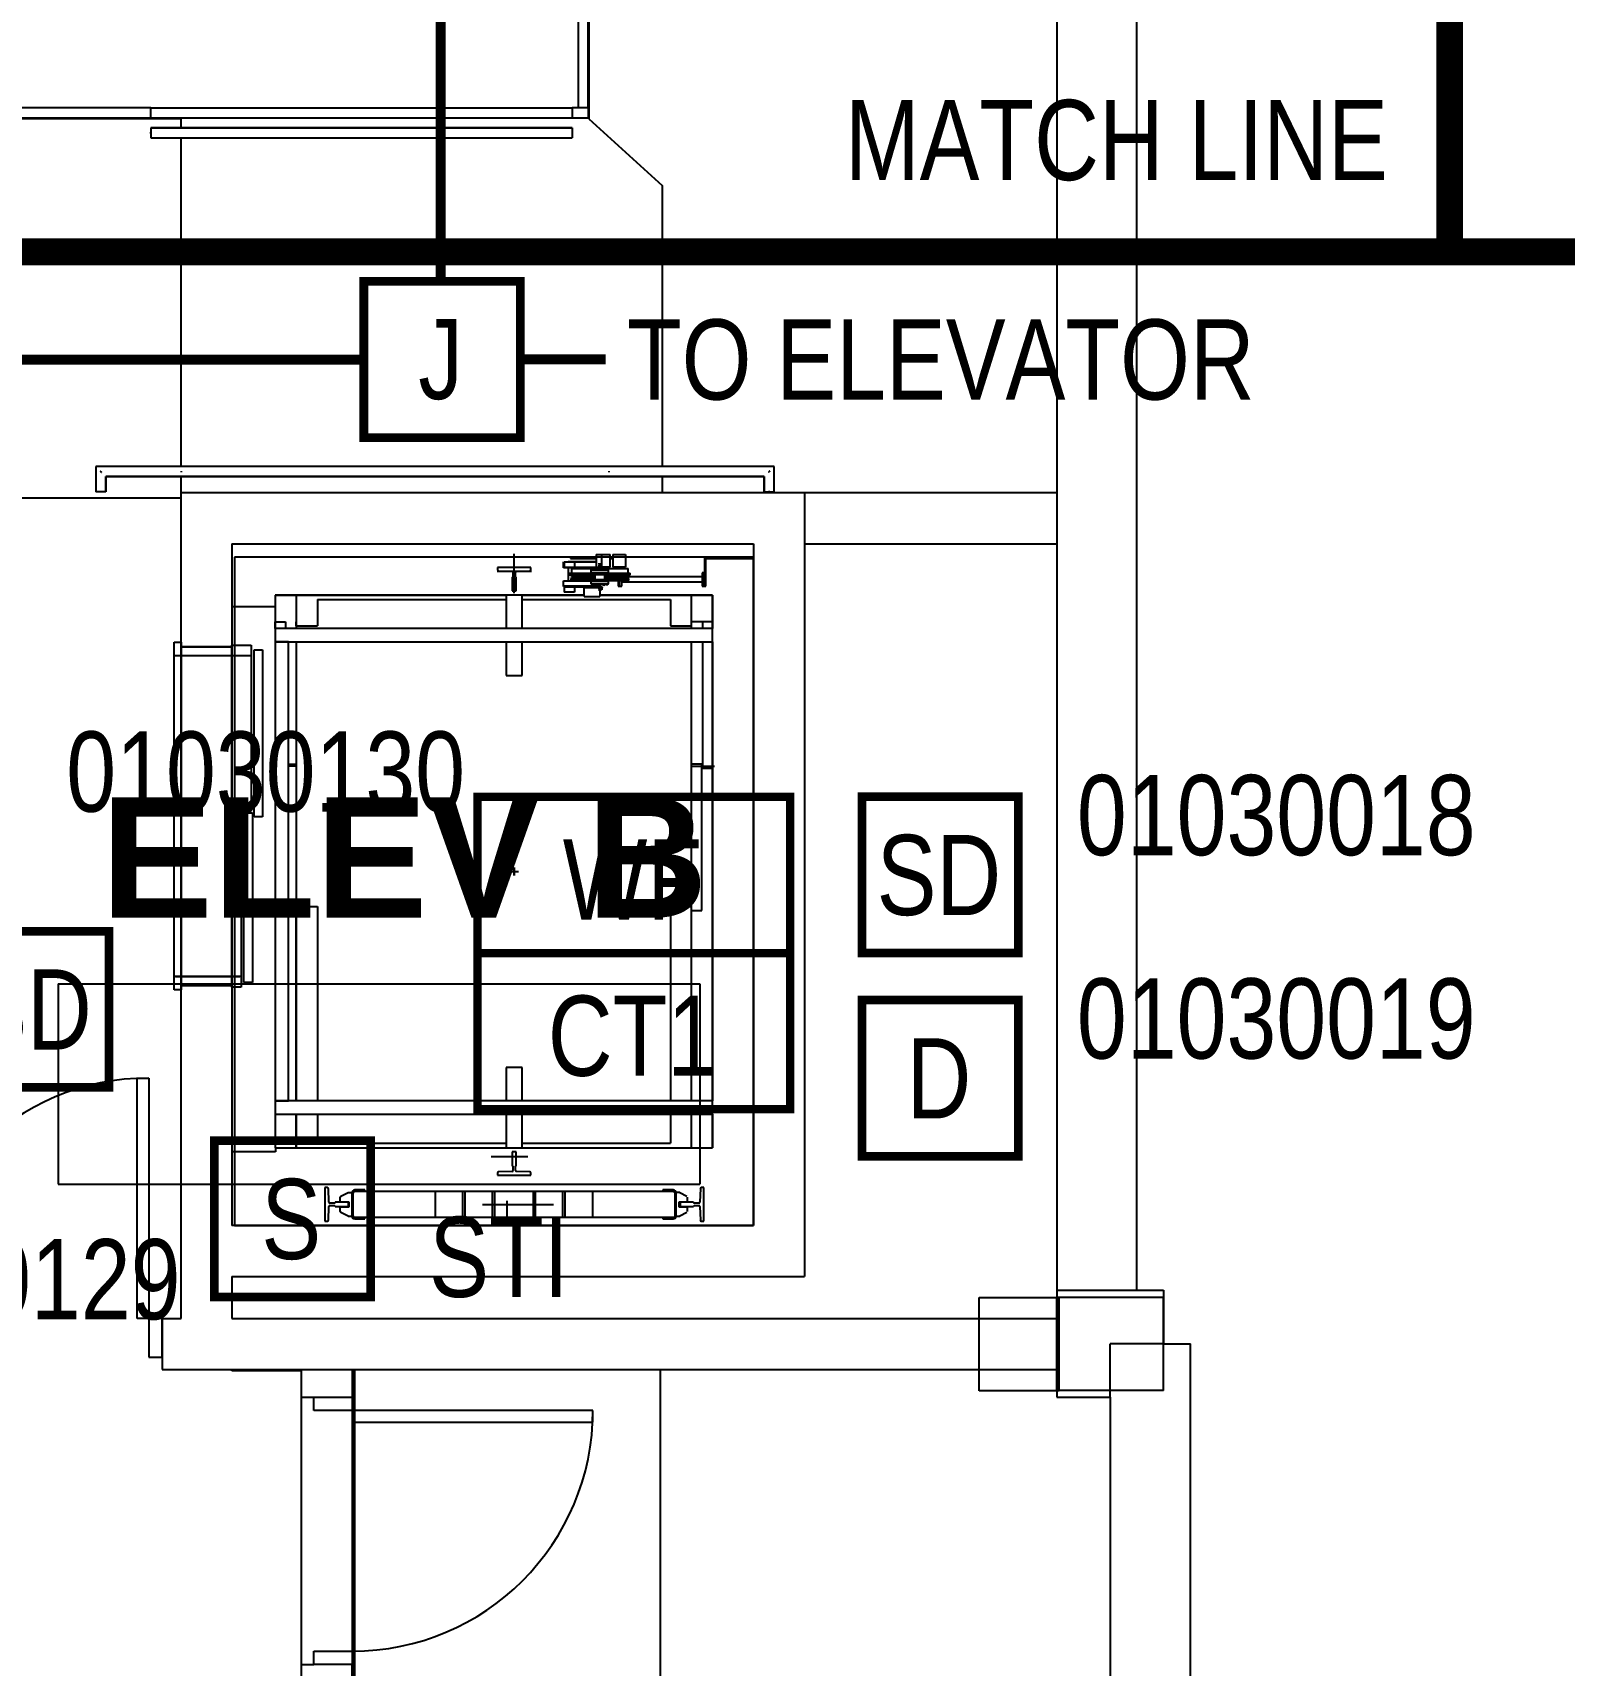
# Model space of a CAD drawing. Header units: inches. Extents: x 3516 to 15434, y -1454 to 5991.
# Drawn here: x 11586 to 11815.1, y 1272.8 to 1517.1 of the extents above; entities that cross this region are included whole.
import ezdxf
from ezdxf.enums import TextEntityAlignment as Align

# ---------------------------------------------------------------- set-up
doc = ezdxf.new("R2010")
doc.units = ezdxf.units.IN
doc.header["$LTSCALE"] = 0.25
doc.header["$MEASUREMENT"] = 0
for name, color, linetype in [('BACKGROUND', 8, 'Continuous'), ('CL-TEXT', 3, 'Continuous'), ('CONDUIT', 6, 'Continuous'), ('HEAT DETECTOR', 1, 'Continuous'), ('JUNCTION BOX', 1, 'Continuous'), ('MONITOR MODULE', 1, 'Continuous'), ('PULL STATION', 1, 'Continuous'), ('SMOKE DETECTOR', 1, 'Continuous'), ('WATERFLOW SWITCH', 1, 'Continuous')]:
    doc.layers.add(name, color=color, linetype=linetype)
doc.styles.add('Arial', font='arial.ttf', dxfattribs={"width": 0.8})
doc.styles.add('Arial_B_1', font='arialbd.ttf', dxfattribs={"height": 0.09375})
doc.styles.add('ESSCOE_TEXT', font='arial.ttf', dxfattribs={"width": 0.8, "height": 12})

# ---------------------------------------------------------------- blocks, each defined once
blk = doc.blocks.new('SIGA-278')
at = {"layer": 'PULL STATION', "const_width": 1.3}
blk.add_lwpolyline([(-11.5, -11.68), (-11.5, 11.7), (11.89, 11.7), (11.89, -11.68)], close=True, dxfattribs=at)
at = {"layer": 'PULL STATION', "style": 'Arial', "width": 0.8}
blk.add_text('S', height=12, dxfattribs=at).set_placement((0, 0), align=Align.MIDDLE)
for tag, p in [('ADDRESS', (20.64, 8.96)), ('ZONE', (20.64, -8.58))]:
    blk.add_attdef(tag, text='', height=12, dxfattribs=at).set_placement(p, align=Align.MIDDLE_LEFT)
blk.add_attdef('SUBSCRIPT', text='', height=12, dxfattribs=at).set_placement((-16.56, -9.02), align=Align.MIDDLE_RIGHT)
blk = doc.blocks.new('SIGA-HRD')
at = {"layer": 'HEAT DETECTOR', "const_width": 1.3}
blk.add_lwpolyline([(-11.5, -11.68), (-11.5, 11.7), (11.89, 11.7), (11.89, -11.68)], close=True, dxfattribs=at)
at = {"layer": 'HEAT DETECTOR', "style": 'Arial', "width": 0.8}
blk.add_text('D', height=12, dxfattribs=at).set_placement((0, 0), align=Align.MIDDLE)
for tag, p in [('ADDRESS', (20.64, 8.96)), ('ZONE', (20.64, -8.58))]:
    blk.add_attdef(tag, text='', height=12, dxfattribs=at).set_placement(p, align=Align.MIDDLE_LEFT)
blk.add_attdef('SUBSCRIPT', text='', height=12, dxfattribs=at).set_placement((-16.56, -9.02), align=Align.MIDDLE_RIGHT)
blk = doc.blocks.new('WATERFLOW SWITCH')
at = {"layer": 'WATERFLOW SWITCH', "const_width": 1.25}
blk.add_lwpolyline([(-23.19, 12.37), (23.58, 12.37), (23.58, -11.01), (-23.19, -11.01)], close=True, dxfattribs=at)
at = {"layer": 'WATERFLOW SWITCH', "style": 'Arial', "width": 0.8}
blk.add_text('WF', height=12, dxfattribs=at).set_placement((0, 0), align=Align.MIDDLE)
for tag, p in [('ADDRESS', (28.76, 11.59)), ('ZONE', (29.08, -8.75))]:
    blk.add_attdef(tag, text='', height=12, dxfattribs=at).set_placement(p, align=Align.MIDDLE_LEFT)
blk = doc.blocks.new('SIGA-PD')
at = {"layer": 'SMOKE DETECTOR', "const_width": 1.3}
blk.add_lwpolyline([(-11.5, -11.68), (-11.5, 11.7), (11.89, 11.7), (11.89, -11.68)], close=True, dxfattribs=at)
at = {"layer": 'SMOKE DETECTOR', "style": 'Arial', "width": 0.8}
blk.add_text('SD', height=12, dxfattribs=at).set_placement((0, 0), align=Align.MIDDLE)
for tag, p in [('ADDRESS', (20.64, 8.96)), ('ZONE', (20.64, -8.58))]:
    blk.add_attdef(tag, text='', height=12, dxfattribs=at).set_placement(p, align=Align.MIDDLE_LEFT)
blk.add_attdef('SUBSCRIPT', text='', height=12, dxfattribs=at).set_placement((-16.56, -9.02), align=Align.MIDDLE_RIGHT)
blk = doc.blocks.new('SIGA-CT1')
at = {"layer": 'MONITOR MODULE', "const_width": 1.25}
blk.add_lwpolyline([(-23.19, 12.37), (23.58, 12.37), (23.58, -11.01), (-23.19, -11.01)], close=True, dxfattribs=at)
at = {"layer": 'MONITOR MODULE', "style": 'Arial', "width": 0.8}
blk.add_text('CT1', height=12, dxfattribs=at).set_placement((0, 0), align=Align.MIDDLE)
blk = doc.blocks.new('JUNCTION BOX')
at = {"const_width": 1.3}
blk.add_lwpolyline([(-11.5, -11.68), (-11.5, 11.7), (11.89, 11.7), (11.89, -11.68)], close=True, dxfattribs=at)
at = {"style": 'Arial', "width": 0.8}
blk.add_text('J', height=12, dxfattribs=at).set_placement((0, 0), align=Align.MIDDLE)
blk.add_attdef('SUBSCRIPT', text='', height=12, dxfattribs=at).set_placement((-16.56, -9.02), align=Align.MIDDLE_RIGHT)

msp = doc.modelspace()

# ---------------------------------------------------------------- linework, layer by layer
at = {"lineweight": 0, "const_width": 4}
for points in [[(11797.95, 3068.14), (11797.95, 1484.27)], [(15250.26, 1484.27), (11488.5, 1484.27)]]:
    msp.add_lwpolyline(points, dxfattribs=at)
at = {"layer": 'BACKGROUND'}
for p, q in [((11751.17, 1328.88), (11751.17, 1889.13)), ((11667.59, 1598.95), (11667.59, 1505.81)), ((11669.09, 1505.81), (11669.09, 1599.2)), ((11669.17, 1598.95), (11669.17, 1504.19)), ((11739.17, 1586.2), (11739.17, 1328.88)), ((11603.67, 1505.82), (11525.68, 1505.82)), ((11603.67, 1505.82), (11666.67, 1505.82)), ((11603.67, 1504.32), (11603.67, 1505.82)), ((11666.67, 1505.82), (11666.67, 1504.32)), ((11669.09, 1505.81), (11666.67, 1505.81)), ((11669.09, 1505.81), (11667.59, 1505.81)), ((11669.09, 1505.81), (11669.09, 1504.31)), ((11527.18, 1504.32), (11603.67, 1504.32)), ((11608.17, 1504.19), (11527.18, 1504.19)), ((11603.67, 1504.32), (11666.67, 1504.32)), ((11666.67, 1502.82), (11603.67, 1502.82)), ((11603.67, 1502.82), (11603.67, 1501.32)), ((11603.67, 1502.82), (11666.67, 1502.82)), ((11608.17, 1502.82), (11608.17, 1504.19)), ((11665.22, 1504.31), (11669.09, 1504.31)), ((11666.67, 1502.82), (11666.67, 1501.32)), ((11669.17, 1504.19), (11680.17, 1494.19)), ((11603.67, 1501.97), (11603.67, 1502.16)), ((11603.67, 1501.32), (11666.67, 1501.32)), ((11603.67, 1501.32), (11666.67, 1501.32)), ((11608.17, 1452.13), (11608.17, 1501.32)), ((11666.67, 1502.16), (11666.67, 1501.97)), ((11680.17, 1494.19), (11680.17, 1452.13)), ((11608.13, 1452.13), (11595.42, 1452.13)), ((11595.42, 1452.13), (11595.42, 1448.38)), ((11595.42, 1452.13), (11595.42, 1448.38)), ((11608.17, 1452.13), (11595.42, 1452.13)), ((11672.13, 1452.13), (11608.13, 1452.13)), ((11672.17, 1452.13), (11608.17, 1452.13)), ((11696.92, 1452.13), (11672.13, 1452.13)), ((11696.92, 1452.13), (11672.17, 1452.13)), ((11696.92, 1448.38), (11696.92, 1452.13)), ((11696.92, 1448.38), (11696.92, 1452.13)), ((11596.92, 1450.63), (11608.13, 1450.63)), ((11596.92, 1448.38), (11596.92, 1450.63)), ((11596.92, 1450.63), (11596.92, 1448.38)), ((11608.17, 1450.63), (11596.92, 1450.63)), ((11608.13, 1450.63), (11672.13, 1450.63)), ((11608.17, 1448.19), (11608.17, 1450.63)), ((11672.17, 1450.63), (11608.17, 1450.63)), ((11672.13, 1450.63), (11695.42, 1450.63)), ((11695.42, 1450.63), (11672.17, 1450.63)), ((11680.17, 1450.63), (11680.17, 1448.19)), ((11695.42, 1450.63), (11695.42, 1448.38)), ((11695.42, 1448.38), (11695.42, 1450.63)), ((11608.17, 1447.42), (11528.56, 1447.42)), ((11596.92, 1448.38), (11595.42, 1448.38)), ((11596.26, 1448.38), (11596.07, 1448.38)), ((11608.17, 1324.64), (11608.17, 1448.19)), ((11739.17, 1448.19), (11608.17, 1448.19)), ((11695.42, 1448.38), (11696.92, 1448.38)), ((11696.26, 1448.38), (11696.07, 1448.38)), ((11701.43, 1448.19), (11701.43, 1330.94)), ((11615.79, 1440.57), (11615.79, 1338.57)), ((11615.79, 1440.57), (11693.8, 1440.57)), ((11658.02, 1433.17), (11658.02, 1439.08)), ((11670.29, 1438.98), (11671.07, 1438.98)), ((11670.29, 1438.98), (11670.29, 1437.09)), ((11671.07, 1438.98), (11672.35, 1438.98)), ((11671.07, 1438.98), (11671.07, 1437.09)), ((11672.35, 1437.09), (11672.35, 1438.98)), ((11672.79, 1438.98), (11674.68, 1438.98)), ((11672.79, 1438.98), (11672.79, 1437.09)), ((11674.68, 1438.98), (11674.68, 1437.09)), ((11693.8, 1440.57), (11693.8, 1338.57)), ((11701.43, 1440.57), (11739.17, 1440.57)), ((11693.8, 1438.57), (11616.17, 1438.57)), ((11616.17, 1438.57), (11616.17, 1338.57)), ((11670.29, 1438.57), (11616.17, 1438.57)), ((11616.17, 1438.57), (11616.17, 1338.57)), ((11660.52, 1437.03), (11655.52, 1437.03)), ((11655.52, 1437.03), (11655.52, 1436.65)), ((11655.66, 1436.53), (11657.7, 1436.45)), ((11658.33, 1436.45), (11660.37, 1436.53)), ((11660.52, 1436.65), (11660.52, 1437.03)), ((11665.39, 1437.21), (11665.39, 1437.86)), ((11665.39, 1437.09), (11665.39, 1437.21)), ((11665.39, 1436.97), (11665.39, 1437.09)), ((11665.39, 1437.09), (11670.82, 1437.09)), ((11670.82, 1436.97), (11665.39, 1436.97)), ((11665.47, 1437.86), (11667.04, 1437.86)), ((11665.47, 1437.86), (11665.47, 1437.09)), ((11670.29, 1437.9), (11666.1, 1437.9)), ((11666.1, 1436.97), (11666.1, 1435.06)), ((11670.29, 1438.57), (11666.42, 1438.57)), ((11666.42, 1438.57), (11666.42, 1438.38)), ((11666.42, 1438.38), (11670.29, 1438.38)), ((11666.57, 1436.88), (11666.57, 1436.21)), ((11666.57, 1436.88), (11670.82, 1436.88)), ((11667.04, 1437.86), (11667.04, 1437.09)), ((11667.04, 1437.86), (11670.29, 1437.86)), ((11669.5, 1436.69), (11669.5, 1436.3)), ((11669.5, 1436.69), (11670.82, 1436.69)), ((11669.59, 1436.77), (11669.59, 1436.69)), ((11669.72, 1436.92), (11669.7, 1436.84)), ((11669.7, 1436.84), (11669.7, 1436.77)), ((11670.31, 1436.98), (11670.31, 1436.94)), ((11670.65, 1436.92), (11670.82, 1436.92)), ((11670.66, 1437.67), (11670.66, 1437.59)), ((11670.66, 1437.44), (11670.66, 1437.09)), ((11670.66, 1437.44), (11670.82, 1437.44)), ((11670.66, 1436.92), (11670.82, 1436.92)), ((11670.72, 1437.59), (11670.72, 1437.44)), ((11670.82, 1437.44), (11670.98, 1437.44)), ((11670.82, 1437.09), (11670.82, 1436.97)), ((11670.82, 1436.92), (11670.98, 1436.92)), ((11670.82, 1436.92), (11670.99, 1436.92)), ((11670.82, 1436.88), (11675.07, 1436.88)), ((11670.82, 1436.69), (11672.14, 1436.69)), ((11670.92, 1437.44), (11670.92, 1437.59)), ((11670.98, 1437.59), (11670.98, 1437.67)), ((11670.98, 1436.92), (11670.98, 1437.44)), ((11671.07, 1437.09), (11670.98, 1437.09)), ((11672.35, 1437.09), (11671.07, 1437.09)), ((11671.08, 1436.98), (11671.08, 1437.08)), ((11671.33, 1436.94), (11671.33, 1436.98)), ((11671.94, 1436.84), (11671.92, 1436.92)), ((11671.94, 1436.77), (11671.94, 1436.84)), ((11672.05, 1436.69), (11672.05, 1436.77)), ((11672.14, 1436.3), (11672.14, 1436.69)), ((11672.79, 1438.57), (11672.39, 1438.57)), ((11672.79, 1438.57), (11672.39, 1438.57)), ((11672.39, 1438.38), (11672.79, 1438.38)), ((11674.68, 1437.09), (11672.79, 1437.09)), ((11673.55, 1437.09), (11673.55, 1436.88)), ((11673.73, 1436.88), (11673.73, 1437.09)), ((11693.8, 1438.57), (11674.68, 1438.57)), ((11675.07, 1436.21), (11675.07, 1436.88)), ((11693.8, 1438.57), (11686.49, 1438.57)), ((11686.49, 1438.57), (11686.49, 1436.26)), ((11686.68, 1434.26), (11686.68, 1438.38)), ((11686.68, 1438.38), (11693.8, 1438.38)), ((11693.8, 1338.57), (11693.8, 1438.57)), ((11660.58, 1436.42), (11655.46, 1436.42)), ((11657.7, 1435.52), (11657.7, 1433.53)), ((11657.83, 1436.33), (11657.83, 1435.65)), ((11658.2, 1435.65), (11658.2, 1436.33)), ((11658.33, 1433.53), (11658.33, 1435.53)), ((11665.39, 1434.41), (11665.39, 1435.06)), ((11665.39, 1435.06), (11669.66, 1435.06)), ((11665.39, 1434.3), (11665.39, 1434.41)), ((11665.39, 1434.18), (11665.39, 1434.3)), ((11665.39, 1434.3), (11670.82, 1434.3)), ((11670.82, 1434.18), (11665.39, 1434.18)), ((11665.47, 1434.16), (11667.04, 1434.16)), ((11665.47, 1434.16), (11665.47, 1433.33)), ((11666.29, 1436.21), (11666.29, 1435.92)), ((11666.29, 1436.21), (11669.65, 1436.21)), ((11666.29, 1435.92), (11666.9, 1435.76)), ((11666.29, 1435.92), (11670.08, 1435.92)), ((11666.9, 1435.52), (11666.48, 1435.4)), ((11666.48, 1435.4), (11666.48, 1435.07)), ((11666.48, 1435.4), (11670.09, 1435.4)), ((11666.48, 1435.07), (11669.65, 1435.07)), ((11666.96, 1435.76), (11670.08, 1435.76)), ((11666.96, 1435.52), (11670.08, 1435.52)), ((11667.04, 1434.16), (11667.04, 1433.33)), ((11667.04, 1434.16), (11668.96, 1434.16)), ((11668.96, 1434.16), (11670.28, 1434.16)), ((11668.96, 1434.16), (11668.96, 1434.02)), ((11669.5, 1436.3), (11670.82, 1436.3)), ((11669.5, 1434.98), (11669.5, 1434.58)), ((11669.5, 1434.98), (11670.82, 1434.98)), ((11669.5, 1434.58), (11670.82, 1434.58)), ((11669.59, 1434.58), (11669.59, 1434.5)), ((11669.6, 1436.3), (11669.6, 1436.01)), ((11669.6, 1435.26), (11669.6, 1434.98)), ((11669.66, 1436.01), (11670.82, 1436.01)), ((11669.66, 1435.26), (11670.82, 1435.26)), ((11669.7, 1434.5), (11669.7, 1434.43)), ((11669.7, 1434.43), (11669.72, 1434.35)), ((11670.03, 1434.58), (11670.17, 1434.34)), ((11670.09, 1436.01), (11670.09, 1435.26)), ((11670.28, 1434.16), (11670.28, 1434.02)), ((11670.28, 1434.16), (11670.66, 1434.16)), ((11670.31, 1434.34), (11670.31, 1434.3)), ((11670.4, 1434.12), (11670.4, 1434.03)), ((11670.46, 1434.03), (11670.64, 1434.03)), ((11670.52, 1434.03), (11670.64, 1434.03)), ((11670.63, 1434.14), (11670.53, 1434.12)), ((11670.65, 1434.35), (11670.82, 1434.35)), ((11670.66, 1434.35), (11670.82, 1434.35)), ((11670.66, 1434.18), (11670.66, 1433.83)), ((11670.82, 1436.3), (11672.14, 1436.3)), ((11670.82, 1436.01), (11671.98, 1436.01)), ((11670.82, 1435.26), (11671.98, 1435.26)), ((11670.82, 1434.98), (11672.14, 1434.98)), ((11670.82, 1434.58), (11672.14, 1434.58)), ((11670.82, 1434.35), (11670.99, 1434.35)), ((11670.82, 1434.35), (11670.98, 1434.35)), ((11670.82, 1434.3), (11670.82, 1434.18)), ((11670.98, 1433.83), (11670.98, 1434.35)), ((11671, 1434.03), (11671.18, 1434.03)), ((11671, 1434.03), (11671.12, 1434.03)), ((11671.11, 1434.12), (11671.01, 1434.14)), ((11671.08, 1434.2), (11671.08, 1434.3)), ((11671.16, 1433.67), (11671.16, 1434.03)), ((11671.24, 1434.03), (11671.24, 1434.12)), ((11671.33, 1434.3), (11671.33, 1434.34)), ((11671.47, 1434.34), (11671.61, 1434.58)), ((11671.55, 1435.26), (11671.55, 1436.01)), ((11671.55, 1435.92), (11675.35, 1435.92)), ((11671.56, 1435.76), (11674.68, 1435.76)), ((11671.56, 1435.52), (11674.68, 1435.52)), ((11671.56, 1435.4), (11675.16, 1435.4)), ((11671.92, 1434.35), (11671.94, 1434.43)), ((11671.94, 1434.43), (11671.94, 1434.5)), ((11671.98, 1435.07), (11675.16, 1435.07)), ((11671.99, 1436.21), (11675.35, 1436.21)), ((11672.04, 1436.01), (11672.04, 1436.3)), ((11672.04, 1434.98), (11672.04, 1435.26)), ((11672.05, 1434.5), (11672.05, 1434.58)), ((11672.14, 1434.58), (11672.14, 1434.98)), ((11673.55, 1435.07), (11673.55, 1434.26)), ((11673.55, 1434.26), (11673.73, 1434.26)), ((11673.73, 1435.07), (11673.73, 1434.26)), ((11673.73, 1434.26), (11674.11, 1434.26)), ((11674.11, 1434.26), (11674.11, 1435.07)), ((11674.11, 1434.88), (11686.11, 1434.88)), ((11686.11, 1435.63), (11674.68, 1435.63)), ((11674.74, 1435.76), (11675.35, 1435.92)), ((11675.16, 1435.4), (11674.74, 1435.52)), ((11675.16, 1435.07), (11675.16, 1435.4)), ((11675.35, 1435.92), (11675.35, 1436.21)), ((11686.49, 1436.26), (11686.11, 1436.26)), ((11686.11, 1436.26), (11686.11, 1434.26)), ((11686.11, 1434.26), (11686.49, 1434.26)), ((11686.49, 1434.26), (11686.49, 1436.26)), ((11686.49, 1434.26), (11686.68, 1434.26)), ((11622.27, 1432.9), (11656.83, 1432.9)), ((11622.27, 1432.9), (11622.27, 1427.89)), ((11625.42, 1432.9), (11622.27, 1432.9)), ((11622.27, 1432.9), (11622.27, 1427.89)), ((11656.83, 1432.9), (11625.42, 1432.9)), ((11625.42, 1432.9), (11625.42, 1427.89)), ((11628.57, 1432.23), (11656.83, 1432.23)), ((11628.57, 1432.23), (11628.57, 1428.33)), ((11659.2, 1432.9), (11656.83, 1432.9)), ((11656.83, 1432.9), (11656.83, 1427.89)), ((11657.7, 1433.53), (11658.33, 1433.53)), ((11659.2, 1432.9), (11668.46, 1432.9)), ((11668.46, 1432.9), (11659.2, 1432.9)), ((11659.2, 1427.89), (11659.2, 1432.9)), ((11659.2, 1432.23), (11681.4, 1432.23)), ((11667.04, 1433.33), (11665.47, 1433.33)), ((11668.46, 1432.72), (11668.46, 1434.02)), ((11668.46, 1434.02), (11670.66, 1434.02)), ((11668.46, 1432.72), (11670.82, 1432.72)), ((11670.66, 1433.83), (11670.82, 1433.83)), ((11670.66, 1433.68), (11670.66, 1433.6)), ((11670.72, 1433.83), (11670.72, 1433.68)), ((11670.82, 1433.83), (11670.98, 1433.83)), ((11670.82, 1433.83), (11670.82, 1432.72)), ((11671.12, 1433.67), (11670.82, 1433.67)), ((11670.82, 1432.9), (11687.7, 1432.9)), ((11684.55, 1432.9), (11670.82, 1432.9)), ((11670.92, 1433.68), (11670.92, 1433.83)), ((11670.98, 1433.6), (11670.98, 1433.68)), ((11681.4, 1432.23), (11681.4, 1428.33)), ((11684.55, 1427.89), (11684.55, 1432.9)), ((11687.7, 1432.9), (11684.55, 1432.9)), ((11687.7, 1432.9), (11687.7, 1427.89)), ((11687.7, 1427.89), (11687.7, 1432.9)), ((11615.79, 1431.19), (11622.27, 1431.19)), ((11622.27, 1428.92), (11623.8, 1428.92)), ((11622.27, 1427.89), (11622.27, 1428.92)), ((11687.7, 1427.89), (11622.27, 1427.89)), ((11622.27, 1427.89), (11622.27, 1425.89)), ((11623.8, 1428.92), (11623.8, 1427.89)), ((11625.42, 1428.33), (11625.42, 1428.92)), ((11625.42, 1428.33), (11628.57, 1428.33)), ((11681.4, 1428.33), (11684.55, 1428.33)), ((11687.7, 1428.92), (11684.55, 1428.92)), ((11684.55, 1428.33), (11684.55, 1428.92)), ((11687.7, 1428.92), (11686.17, 1428.92)), ((11686.17, 1428.92), (11686.17, 1427.89)), ((11687.7, 1427.89), (11687.7, 1428.92)), ((11687.7, 1425.89), (11687.7, 1427.89)), ((11607.17, 1423.84), (11607.17, 1425.84)), ((11607.17, 1425.84), (11608.17, 1425.84)), ((11608.17, 1425.84), (11608.17, 1423.84)), ((11608.17, 1425.21), (11615.79, 1425.21)), ((11608.17, 1425.15), (11615.79, 1425.15)), ((11615.79, 1425.21), (11615.79, 1425.42)), ((11615.79, 1425.42), (11618.67, 1425.42)), ((11615.79, 1374.52), (11615.79, 1425.15)), ((11618.67, 1425.42), (11618.67, 1423.84)), ((11619.09, 1399.71), (11619.09, 1424.71)), ((11619.09, 1424.71), (11620.34, 1424.71)), ((11620.34, 1424.71), (11620.34, 1399.71)), ((11624.27, 1425.89), (11622.27, 1425.89)), ((11622.27, 1425.89), (11622.27, 1357.23)), ((11622.27, 1425.89), (11687.7, 1425.89)), ((11624.27, 1357.23), (11624.27, 1425.89)), ((11625.42, 1425.89), (11625.42, 1357.23)), ((11656.83, 1425.89), (11656.83, 1420.89)), ((11659.2, 1420.89), (11659.2, 1425.89)), ((11684.55, 1357.23), (11684.55, 1425.89)), ((11686.17, 1425.89), (11686.17, 1407.03)), ((11687.7, 1425.89), (11687.7, 1357.23)), ((11687.7, 1407.03), (11687.7, 1425.89)), ((11687.7, 1357.23), (11687.7, 1425.89)), ((11607.17, 1375.84), (11607.17, 1423.84)), ((11618.67, 1423.84), (11607.17, 1423.84)), ((11608.17, 1423.84), (11608.17, 1375.84)), ((11615.79, 1375.84), (11615.79, 1423.84)), ((11618.67, 1423.84), (11618.67, 1400.59)), ((11656.83, 1420.89), (11659.2, 1420.89)), ((11622.27, 1407.33), (11621.99, 1407.33)), ((11624.27, 1407.62), (11625.42, 1407.62)), ((11625.42, 1407.33), (11624.27, 1407.33)), ((11686.09, 1407.62), (11684.55, 1407.62)), ((11684.55, 1407.33), (11687.97, 1407.33)), ((11686.09, 1385.73), (11686.09, 1407.62)), ((11686.17, 1407.03), (11687.7, 1407.03)), ((11618.67, 1400.59), (11617.17, 1400.59)), ((11617.17, 1400.59), (11617.17, 1375.84)), ((11617.59, 1374.96), (11617.59, 1400.33)), ((11617.59, 1400.33), (11618.84, 1400.33)), ((11618.84, 1400.33), (11618.84, 1374.96)), ((11620.34, 1399.71), (11619.09, 1399.71)), ((11657.43, 1391.56), (11658.61, 1391.56)), ((11657.46, 1391.56), (11658.65, 1391.56)), ((11658.02, 1392.15), (11658.02, 1390.97)), ((11658.02, 1390.95), (11658.02, 1392.13)), ((11625.42, 1385.73), (11624.27, 1385.73)), ((11625.42, 1357.23), (11625.42, 1386.32)), ((11625.42, 1386.32), (11628.57, 1386.32)), ((11628.57, 1386.32), (11628.57, 1357.23)), ((11681.4, 1386.32), (11681.4, 1357.23)), ((11681.4, 1386.32), (11684.55, 1386.32)), ((11684.55, 1357.23), (11684.55, 1386.32)), ((11684.55, 1385.73), (11686.09, 1385.73)), ((11617.17, 1375.84), (11607.17, 1375.84)), ((11607.17, 1373.84), (11607.17, 1375.84)), ((11607.35, 1375.84), (11616.98, 1375.84)), ((11607.35, 1375.84), (11616.98, 1375.84)), ((11608.17, 1375.84), (11608.17, 1373.84)), ((11609.98, 1375.84), (11611.98, 1375.84)), ((11617.17, 1375.84), (11617.17, 1374.26)), ((11589.77, 1374.74), (11685.77, 1374.74)), ((11589.77, 1374.74), (11589.77, 1344.74)), ((11608.17, 1373.84), (11607.17, 1373.84)), ((11615.79, 1374.52), (11608.17, 1374.52)), ((11615.79, 1374.46), (11608.17, 1374.46)), ((11615.79, 1374.26), (11615.79, 1374.46)), ((11617.17, 1374.26), (11615.79, 1374.26)), ((11618.84, 1374.96), (11617.59, 1374.96)), ((11685.77, 1374.74), (11685.77, 1344.74)), ((11659.2, 1362.23), (11656.83, 1362.23)), ((11656.83, 1362.23), (11656.83, 1357.23)), ((11659.2, 1357.23), (11659.2, 1362.23)), ((11601.6, 1324.64), (11601.6, 1360.64)), ((11601.6, 1360.64), (11603.35, 1360.64)), ((11603.35, 1360.64), (11603.35, 1324.64)), ((11622.27, 1357.23), (11624.27, 1357.23)), ((11687.7, 1357.23), (11622.27, 1357.23)), ((11622.27, 1357.23), (11622.27, 1355.23)), ((11687.7, 1355.23), (11687.7, 1357.23)), ((11622.27, 1355.23), (11622.27, 1350.22)), ((11622.27, 1355.23), (11622.27, 1350.22)), ((11622.27, 1355.23), (11687.7, 1355.23)), ((11625.42, 1350.22), (11625.42, 1355.23)), ((11625.42, 1355.23), (11625.42, 1350.22)), ((11628.57, 1355.23), (11628.57, 1350.89)), ((11656.83, 1355.23), (11656.83, 1350.22)), ((11659.2, 1350.22), (11659.2, 1355.23)), ((11681.4, 1355.23), (11681.4, 1350.89)), ((11684.55, 1350.22), (11684.55, 1355.23)), ((11684.55, 1350.22), (11684.55, 1355.23)), ((11687.7, 1355.23), (11687.7, 1350.22)), ((11687.7, 1350.22), (11687.7, 1355.23)), ((11622.29, 1349.6), (11615.79, 1349.6)), ((11622.27, 1350.22), (11656.83, 1350.22)), ((11622.27, 1350.22), (11625.42, 1350.22)), ((11622.29, 1350.22), (11622.29, 1349.6)), ((11625.42, 1350.22), (11656.83, 1350.22)), ((11628.57, 1350.89), (11656.83, 1350.89)), ((11654.55, 1348.89), (11660.06, 1348.89)), ((11656.83, 1350.22), (11659.2, 1350.22)), ((11658.33, 1349.59), (11657.7, 1349.59)), ((11657.7, 1349.59), (11657.7, 1347.59)), ((11658.33, 1347.59), (11658.33, 1349.59)), ((11659.2, 1350.89), (11681.4, 1350.89)), ((11659.2, 1350.22), (11687.7, 1350.22)), ((11659.2, 1350.22), (11684.55, 1350.22)), ((11684.55, 1350.22), (11687.7, 1350.22)), ((11655.52, 1346.47), (11655.52, 1346.09)), ((11655.52, 1346.09), (11660.52, 1346.09)), ((11657.7, 1346.67), (11655.66, 1346.59)), ((11657.83, 1347.47), (11657.83, 1346.79)), ((11658.2, 1346.79), (11658.2, 1347.47)), ((11660.37, 1346.59), (11658.33, 1346.67)), ((11660.52, 1346.09), (11660.52, 1346.47)), ((11589.77, 1344.74), (11685.77, 1344.74)), ((11630.09, 1344.24), (11629.71, 1344.24)), ((11629.71, 1344.24), (11629.71, 1339.24)), ((11630.29, 1342.05), (11630.21, 1344.09)), ((11635.69, 1343.9), (11634.16, 1343.9)), ((11634.16, 1343.7), (11635.69, 1343.7)), ((11635.69, 1343.7), (11635.69, 1343.9)), ((11635.69, 1343.7), (11681.8, 1343.7)), ((11646.17, 1343.7), (11646.17, 1339.77)), ((11650.3, 1343.68), (11650.3, 1339.79)), ((11650.69, 1339.79), (11650.69, 1343.68)), ((11654.73, 1343.68), (11654.73, 1339.79)), ((11655.12, 1339.79), (11655.12, 1343.68)), ((11660.83, 1343.68), (11660.83, 1339.79)), ((11661.22, 1339.79), (11661.22, 1343.68)), ((11665.26, 1343.68), (11665.26, 1339.79)), ((11665.65, 1339.79), (11665.65, 1343.68)), ((11669.79, 1339.77), (11669.79, 1343.7)), ((11681.8, 1343.9), (11680.26, 1343.9)), ((11680.26, 1343.9), (11680.26, 1343.7)), ((11685.86, 1344.09), (11685.78, 1342.05)), ((11686.36, 1344.24), (11685.98, 1344.24)), ((11686.36, 1339.24), (11686.36, 1344.24)), ((11630.21, 1339.38), (11630.29, 1341.42)), ((11631.09, 1341.92), (11630.41, 1341.92)), ((11630.41, 1341.55), (11631.09, 1341.55)), ((11633.21, 1342.05), (11631.21, 1342.05)), ((11631.22, 1341.42), (11633.21, 1341.42)), ((11631.99, 1342.09), (11631.99, 1342.8)), ((11633.34, 1342.09), (11631.99, 1342.09)), ((11631.99, 1341.38), (11633.34, 1341.38)), ((11631.99, 1340.68), (11631.99, 1341.38)), ((11632.1, 1342.97), (11633.17, 1343.51)), ((11633.17, 1343.51), (11633.73, 1343.51)), ((11633.21, 1341.42), (11633.21, 1342.05)), ((11633.34, 1341.38), (11633.34, 1342.09)), ((11633.72, 1343.47), (11633.72, 1340)), ((11633.92, 1340), (11633.92, 1343.47)), ((11653.25, 1341.74), (11663.88, 1341.74)), ((11654.55, 1341.74), (11660.06, 1341.74)), ((11656.91, 1342.27), (11656.91, 1339.12)), ((11682.03, 1343.47), (11682.03, 1340)), ((11682.78, 1343.51), (11682.23, 1343.51)), ((11682.23, 1340), (11682.23, 1343.47)), ((11683.96, 1342.09), (11682.62, 1342.09)), ((11682.62, 1342.09), (11682.62, 1341.38)), ((11682.62, 1341.38), (11683.96, 1341.38)), ((11682.78, 1343.51), (11683.85, 1342.97)), ((11684.86, 1342.05), (11682.86, 1342.05)), ((11682.86, 1342.05), (11682.86, 1341.42)), ((11682.86, 1341.42), (11684.86, 1341.42)), ((11683.96, 1342.09), (11683.96, 1342.8)), ((11683.96, 1340.68), (11683.96, 1341.38)), ((11685.66, 1341.92), (11684.98, 1341.92)), ((11684.98, 1341.55), (11685.66, 1341.55)), ((11685.78, 1341.42), (11685.86, 1339.38)), ((11629.71, 1339.24), (11630.09, 1339.24)), ((11633.17, 1339.96), (11632.1, 1340.5)), ((11633.17, 1339.96), (11633.73, 1339.96)), ((11635.69, 1339.77), (11634.16, 1339.77)), ((11634.16, 1339.57), (11635.69, 1339.57)), ((11635.69, 1339.57), (11635.69, 1339.77)), ((11681.8, 1339.77), (11635.69, 1339.77)), ((11680.26, 1339.77), (11680.26, 1339.57)), ((11680.26, 1339.57), (11681.8, 1339.57)), ((11682.23, 1339.96), (11682.78, 1339.96)), ((11683.85, 1340.5), (11682.78, 1339.96)), ((11685.98, 1339.24), (11686.36, 1339.24)), ((11693.8, 1338.57), (11615.79, 1338.57)), ((11616.17, 1338.57), (11693.8, 1338.57)), ((11615.79, 1330.94), (11701.43, 1330.94)), ((11615.79, 1330.94), (11615.79, 1324.64)), ((11727.55, 1313.83), (11727.55, 1327.83)), ((11727.55, 1327.83), (11739.55, 1327.83)), ((11739.17, 1328.88), (11751.17, 1328.88)), ((11739.17, 1328.88), (11739.17, 1324.64)), ((11739.17, 1328.88), (11755.17, 1328.88)), ((11739.17, 1313.88), (11739.17, 1327.88)), ((11739.17, 1327.88), (11755.17, 1327.88)), ((11739.55, 1313.83), (11739.55, 1327.83)), ((11755.17, 1328.88), (11755.17, 1320.88)), ((11755.17, 1313.88), (11755.17, 1327.88)), ((11603.35, 1324.64), (11601.6, 1324.64)), ((11605.35, 1324.64), (11603.35, 1324.64)), ((11603.35, 1324.64), (11603.35, 1318.89)), ((11605.35, 1318.89), (11605.35, 1324.64)), ((11605.35, 1324.64), (11608.17, 1324.64)), ((11605.35, 1324.64), (11605.35, 1317.02)), ((11615.79, 1324.64), (11739.17, 1324.64)), ((11739.17, 1324.64), (11739.17, 1317.02)), ((11747.17, 1312.88), (11747.17, 1320.88)), ((11755.17, 1320.88), (11747.17, 1320.88)), ((11755.17, 1320.88), (11759.17, 1320.88)), ((11759.17, 580.88), (11759.17, 1320.88)), ((11603.35, 1318.89), (11605.35, 1318.89)), ((11605.35, 1317.02), (11739.17, 1317.02)), ((11615.79, 1316.82), (11615.79, 1317.02)), ((11626.17, 1316.82), (11615.79, 1316.82)), ((11626.17, 975.38), (11626.17, 1317.02)), ((11633.79, 1317.02), (11633.79, 1312.88)), ((11634.17, 1316.82), (11633.79, 1316.82)), ((11633.92, 1317.02), (11633.92, 1243.93)), ((11634.17, 1255.38), (11634.17, 1316.82)), ((11679.92, 1243.93), (11679.92, 1317.02)), ((11739.17, 1317.02), (11739.17, 1312.88)), ((11626.17, 1312.88), (11628.04, 1312.88)), ((11628.04, 1312.88), (11633.79, 1312.88)), ((11628.04, 1310.88), (11628.04, 1312.88)), ((11633.79, 1312.88), (11633.79, 1310.88)), ((11739.55, 1313.83), (11727.55, 1313.83)), ((11755.17, 1313.88), (11739.17, 1313.88)), ((11739.17, 1312.88), (11747.17, 1312.88)), ((11747.17, 1312.88), (11747.17, 1138.38)), ((11633.79, 1310.88), (11628.04, 1310.88)), ((11633.79, 1310.88), (11633.79, 1274.88)), ((11669.79, 1310.88), (11633.79, 1310.88)), ((11633.79, 1310.88), (11633.79, 1309.13)), ((11669.79, 1309.13), (11669.79, 1310.88)), ((11633.79, 1309.13), (11669.79, 1309.13)), ((11626.17, 1272.88), (11628.04, 1272.88)), ((11628.04, 1274.88), (11633.79, 1274.88)), ((11628.04, 1272.88), (11628.04, 1274.88)), ((11633.79, 1272.88), (11628.04, 1272.88)), ((11633.79, 1274.88), (11633.79, 1272.88)), ((11633.79, 1034.88), (11633.79, 1272.88))]:
    msp.add_line(p, q, dxfattribs=at)
at = {"layer": 'BACKGROUND', "flags": 128}
for points in [[(11671.02, 1437.09), (11671.02, 1437.09), (11671.02, 1437.09), (11671.03, 1437.09), (11671.03, 1437.08), (11671.03, 1437.08), (11671.03, 1437.08), (11671.03, 1437.08), (11671.03, 1437.08), (11671.04, 1437.08), (11671.04, 1437.08), (11671.04, 1437.08), (11671.04, 1437.08), (11671.04, 1437.08), (11671.04, 1437.08), (11671.05, 1437.07), (11671.05, 1437.07), (11671.05, 1437.07), (11671.05, 1437.07), (11671.05, 1437.07), (11671.06, 1437.07), (11671.06, 1437.07), (11671.06, 1437.07)], [(11666.87, 1435.52), (11666.87, 1435.52), (11666.86, 1435.52), (11666.86, 1435.52), (11666.85, 1435.52), (11666.85, 1435.52), (11666.84, 1435.52), (11666.84, 1435.52), (11666.84, 1435.52), (11666.83, 1435.52), (11666.83, 1435.53), (11666.82, 1435.53), (11666.82, 1435.53), (11666.81, 1435.53), (11666.81, 1435.54), (11666.8, 1435.54), (11666.8, 1435.54), (11666.8, 1435.54), (11666.79, 1435.55), (11666.79, 1435.55), (11666.79, 1435.55), (11666.78, 1435.56), (11666.78, 1435.56), (11666.78, 1435.56), (11666.77, 1435.57), (11666.77, 1435.57), (11666.77, 1435.58), (11666.77, 1435.58), (11666.76, 1435.59), (11666.76, 1435.59), (11666.76, 1435.59), (11666.76, 1435.6), (11666.76, 1435.6), (11666.76, 1435.61), (11666.76, 1435.61), (11666.75, 1435.62), (11666.75, 1435.62), (11666.75, 1435.63), (11666.75, 1435.63), (11666.75, 1435.64), (11666.75, 1435.64), (11666.75, 1435.65), (11666.75, 1435.65), (11666.75, 1435.66), (11666.75, 1435.66), (11666.76, 1435.67), (11666.76, 1435.67), (11666.76, 1435.67), (11666.76, 1435.68), (11666.76, 1435.68), (11666.76, 1435.69), (11666.77, 1435.69), (11666.77, 1435.7), (11666.77, 1435.7), (11666.77, 1435.7), (11666.78, 1435.71), (11666.78, 1435.71), (11666.78, 1435.72), (11666.78, 1435.72), (11666.79, 1435.72), (11666.79, 1435.73), (11666.8, 1435.73), (11666.8, 1435.73), (11666.8, 1435.74), (11666.81, 1435.74), (11666.81, 1435.74), (11666.82, 1435.74), (11666.82, 1435.75), (11666.82, 1435.75), (11666.83, 1435.75), (11666.83, 1435.75), (11666.84, 1435.75), (11666.84, 1435.75), (11666.85, 1435.76), (11666.85, 1435.76), (11666.86, 1435.76), (11666.86, 1435.76), (11666.87, 1435.76), (11666.87, 1435.76), (11666.88, 1435.76), (11666.88, 1435.76), (11666.88, 1435.76), (11666.89, 1435.76), (11666.89, 1435.76), (11666.9, 1435.76)], [(11670.04, 1435.76), (11669.88, 1435.76), (11669.73, 1435.76), (11669.58, 1435.76), (11669.43, 1435.76), (11669.28, 1435.76), (11669.14, 1435.76), (11669, 1435.76), (11668.86, 1435.76), (11668.72, 1435.76), (11668.59, 1435.76), (11668.46, 1435.76), (11668.34, 1435.76), (11668.22, 1435.76), (11668.1, 1435.76), (11667.99, 1435.76), (11667.88, 1435.76), (11667.78, 1435.76), (11667.68, 1435.76), (11667.59, 1435.76), (11667.5, 1435.76), (11667.42, 1435.76), (11667.34, 1435.76), (11667.27, 1435.76), (11667.2, 1435.76), (11667.14, 1435.76), (11667.09, 1435.76), (11667.04, 1435.76), (11667, 1435.76), (11666.96, 1435.76), (11666.93, 1435.76), (11666.91, 1435.76), (11666.89, 1435.76), (11666.88, 1435.76), (11666.87, 1435.76), (11666.87, 1435.76)], [(11666.87, 1435.76), (11666.88, 1435.76), (11666.89, 1435.76), (11666.9, 1435.76), (11666.92, 1435.76), (11666.95, 1435.76), (11666.99, 1435.76)], [(11666.96, 1435.52), (11666.93, 1435.52), (11666.91, 1435.52), (11666.89, 1435.52), (11666.88, 1435.52), (11666.87, 1435.52), (11666.87, 1435.52)], [(11666.87, 1435.52), (11666.88, 1435.52), (11666.89, 1435.52), (11666.9, 1435.52), (11666.92, 1435.52), (11666.95, 1435.52), (11666.99, 1435.52), (11667.03, 1435.52), (11667.07, 1435.52), (11667.13, 1435.52), (11667.18, 1435.52), (11667.25, 1435.52), (11667.32, 1435.52), (11667.39, 1435.52), (11667.48, 1435.52), (11667.56, 1435.52), (11667.65, 1435.52), (11667.75, 1435.52), (11667.85, 1435.52), (11667.96, 1435.52), (11668.07, 1435.52), (11668.19, 1435.52), (11668.31, 1435.52), (11668.43, 1435.52), (11668.56, 1435.52), (11668.69, 1435.52), (11668.82, 1435.52), (11668.96, 1435.52), (11669.1, 1435.52), (11669.24, 1435.52), (11669.39, 1435.52), (11669.54, 1435.52), (11669.69, 1435.52), (11669.84, 1435.52), (11669.99, 1435.52), (11670.09, 1435.52)], [(11670.63, 1434.14), (11670.63, 1434.14), (11670.63, 1434.15), (11670.63, 1434.15), (11670.63, 1434.15), (11670.63, 1434.15), (11670.63, 1434.15), (11670.63, 1434.15), (11670.63, 1434.16), (11670.63, 1434.16), (11670.63, 1434.16), (11670.63, 1434.16), (11670.63, 1434.16), (11670.63, 1434.17), (11670.63, 1434.17), (11670.63, 1434.17), (11670.63, 1434.17), (11670.63, 1434.17), (11670.62, 1434.18), (11670.62, 1434.18)], [(11671.06, 1434.2), (11671.06, 1434.2), (11671.05, 1434.2), (11671.05, 1434.2), (11671.05, 1434.2), (11671.05, 1434.2), (11671.05, 1434.2), (11671.04, 1434.2), (11671.04, 1434.2), (11671.04, 1434.2), (11671.04, 1434.2), (11671.04, 1434.2), (11671.04, 1434.2), (11671.03, 1434.2), (11671.03, 1434.19), (11671.03, 1434.19), (11671.03, 1434.19), (11671.03, 1434.19), (11671.03, 1434.19), (11671.02, 1434.19), (11671.02, 1434.19), (11671.02, 1434.19), (11671.02, 1434.18), (11671.02, 1434.18), (11671.02, 1434.18), (11671.02, 1434.18), (11671.02, 1434.18), (11671.02, 1434.18), (11671.01, 1434.18), (11671.01, 1434.17), (11671.01, 1434.17), (11671.01, 1434.17), (11671.01, 1434.17), (11671.01, 1434.17), (11671.01, 1434.16), (11671.01, 1434.16), (11671.01, 1434.16), (11671.01, 1434.16), (11671.01, 1434.16), (11671.01, 1434.16), (11671.01, 1434.15), (11671.01, 1434.15), (11671.01, 1434.15), (11671.01, 1434.15), (11671.01, 1434.15), (11671.01, 1434.14), (11671.01, 1434.14), (11671.01, 1434.14)], [(11674.77, 1435.76), (11674.76, 1435.76), (11674.75, 1435.76), (11674.74, 1435.76), (11674.72, 1435.76), (11674.69, 1435.76), (11674.65, 1435.76), (11674.61, 1435.76), (11674.57, 1435.76), (11674.51, 1435.76), (11674.45, 1435.76), (11674.39, 1435.76), (11674.32, 1435.76), (11674.24, 1435.76), (11674.16, 1435.76), (11674.08, 1435.76), (11673.98, 1435.76), (11673.89, 1435.76), (11673.79, 1435.76), (11673.68, 1435.76), (11673.57, 1435.76), (11673.45, 1435.76), (11673.33, 1435.76), (11673.21, 1435.76), (11673.08, 1435.76), (11672.95, 1435.76), (11672.82, 1435.76), (11672.68, 1435.76), (11672.54, 1435.76), (11672.4, 1435.76), (11672.25, 1435.76), (11672.1, 1435.76), (11671.95, 1435.76), (11671.8, 1435.76), (11671.65, 1435.76), (11671.55, 1435.76)], [(11671.6, 1435.52), (11671.76, 1435.52), (11671.91, 1435.52), (11672.06, 1435.52), (11672.21, 1435.52), (11672.36, 1435.52), (11672.5, 1435.52), (11672.64, 1435.52), (11672.78, 1435.52), (11672.92, 1435.52), (11673.05, 1435.52), (11673.18, 1435.52), (11673.3, 1435.52), (11673.42, 1435.52), (11673.54, 1435.52), (11673.65, 1435.52), (11673.76, 1435.52), (11673.86, 1435.52), (11673.96, 1435.52), (11674.05, 1435.52), (11674.14, 1435.52), (11674.22, 1435.52), (11674.3, 1435.52), (11674.37, 1435.52), (11674.44, 1435.52), (11674.5, 1435.52), (11674.55, 1435.52), (11674.6, 1435.52), (11674.64, 1435.52), (11674.68, 1435.52), (11674.71, 1435.52), (11674.73, 1435.52), (11674.75, 1435.52), (11674.76, 1435.52), (11674.77, 1435.52), (11674.77, 1435.52)], [(11674.77, 1435.52), (11674.76, 1435.52), (11674.75, 1435.52), (11674.74, 1435.52), (11674.72, 1435.52), (11674.69, 1435.52), (11674.65, 1435.52)], [(11674.68, 1435.76), (11674.71, 1435.76), (11674.73, 1435.76), (11674.75, 1435.76), (11674.76, 1435.76), (11674.77, 1435.76), (11674.77, 1435.76)], [(11674.77, 1435.76), (11674.77, 1435.76), (11674.78, 1435.76), (11674.78, 1435.76), (11674.78, 1435.76), (11674.79, 1435.76), (11674.79, 1435.75), (11674.8, 1435.75), (11674.8, 1435.75), (11674.81, 1435.75), (11674.81, 1435.75), (11674.82, 1435.75), (11674.82, 1435.74), (11674.83, 1435.74), (11674.83, 1435.74), (11674.83, 1435.74), (11674.84, 1435.73), (11674.84, 1435.73), (11674.85, 1435.73), (11674.85, 1435.73), (11674.85, 1435.72), (11674.86, 1435.72), (11674.86, 1435.71), (11674.86, 1435.71), (11674.86, 1435.71), (11674.87, 1435.7), (11674.87, 1435.7), (11674.87, 1435.69), (11674.87, 1435.69), (11674.88, 1435.69), (11674.88, 1435.68), (11674.88, 1435.68), (11674.88, 1435.67), (11674.88, 1435.67), (11674.88, 1435.66), (11674.88, 1435.66), (11674.89, 1435.65), (11674.89, 1435.65), (11674.89, 1435.64), (11674.89, 1435.64), (11674.89, 1435.63), (11674.89, 1435.63), (11674.89, 1435.62), (11674.89, 1435.62), (11674.88, 1435.62), (11674.88, 1435.61), (11674.88, 1435.61), (11674.88, 1435.6), (11674.88, 1435.6), (11674.88, 1435.59), (11674.88, 1435.59), (11674.87, 1435.58), (11674.87, 1435.58), (11674.87, 1435.57), (11674.87, 1435.57), (11674.86, 1435.57), (11674.86, 1435.56), (11674.86, 1435.56), (11674.85, 1435.56), (11674.85, 1435.55), (11674.85, 1435.55), (11674.84, 1435.55), (11674.84, 1435.54), (11674.84, 1435.54), (11674.83, 1435.54), (11674.83, 1435.53), (11674.82, 1435.53), (11674.82, 1435.53), (11674.82, 1435.53), (11674.81, 1435.53), (11674.81, 1435.52), (11674.8, 1435.52), (11674.8, 1435.52), (11674.79, 1435.52), (11674.79, 1435.52), (11674.78, 1435.52), (11674.78, 1435.52), (11674.77, 1435.52), (11674.77, 1435.52), (11674.76, 1435.52), (11674.76, 1435.52), (11674.75, 1435.52), (11674.75, 1435.52), (11674.74, 1435.52), (11674.74, 1435.52)]]:
    msp.add_lwpolyline(points, dxfattribs=at)
at = {"layer": 'BACKGROUND'}
for centre, radius, start, end in [((11655.7, 1436.72), 0.197, 201, 259.5356), ((11660.33, 1436.72), 0.197, 280.4644, 339), ((11657.7, 1436.33), 0.123, 0, 90), ((11657.62, 1435.73), 0.217, 291.2956, 338.7044), ((11658.39, 1435.71), 0.198, 198.4682, 251.5505), ((11658.33, 1436.33), 0.123, 90, 180), ((11603.35, 1324.64), 36, 90, 180), ((11655.7, 1346.4), 0.197, 100.4644, 159), ((11657.62, 1347.39), 0.217, 21.2956, 68.7044), ((11657.7, 1346.79), 0.123, 270, 0), ((11658.39, 1347.4), 0.198, 108.4495, 161.5318), ((11658.33, 1346.79), 0.123, 180, 270), ((11660.33, 1346.4), 0.197, 21, 79.5356), ((11630.02, 1344.05), 0.197, 10.4644, 69), ((11634.16, 1343.47), 0.433, 90, 174.7841), ((11634.16, 1343.47), 0.236, 90, 180), ((11681.8, 1343.47), 0.433, 0, 90), ((11681.8, 1343.47), 0.236, 0, 90), ((11686.05, 1344.05), 0.197, 111, 169.5356), ((11630.41, 1342.05), 0.123, 180, 270), ((11630.41, 1341.42), 0.123, 90, 180), ((11631.03, 1342.11), 0.198, 288.4682, 341.5505), ((11631.01, 1341.34), 0.217, 21.2956, 68.7044), ((11632.19, 1342.8), 0.197, 116.5651, 180), ((11685.05, 1342.11), 0.198, 198.4495, 251.5318), ((11685.06, 1341.34), 0.217, 111.2956, 158.7044), ((11685.66, 1342.05), 0.123, 270, 0), ((11685.66, 1341.42), 0.123, 0, 90), ((11630.02, 1339.42), 0.197, 291, 349.5356), ((11632.19, 1340.68), 0.197, 180, 243.4349), ((11634.16, 1340), 0.433, 180, 270), ((11634.16, 1340), 0.236, 180, 270), ((11681.8, 1340), 0.236, 270, 0), ((11681.8, 1340), 0.433, 270, 0), ((11686.05, 1339.42), 0.197, 190.4644, 249), ((11633.79, 1310.88), 36, 270, 0)]:
    msp.add_arc(centre, radius, start, end, dxfattribs=at)
for points in [[(11596.07, 1451.47), (11596.09, 1451.46), (11596.12, 1451.43), (11596.17, 1451.38), (11596.21, 1451.33), (11596.24, 1451.3), (11596.26, 1451.29)], [(11696.26, 1451.47), (11696.24, 1451.46), (11696.21, 1451.43), (11696.17, 1451.38), (11696.12, 1451.33), (11696.09, 1451.3), (11696.07, 1451.29)]]:
    msp.add_open_spline(points, degree=3, knots=[0.46086968, 0.46086968, 0.46086968, 0.46086968, 0.47916667, 0.5, 0.52083333, 0.53913032, 0.53913032, 0.53913032, 0.53913032], dxfattribs=at)
for points in [[(11608.17, 1451.47), (11608.17, 1451.44), (11608.17, 1451.38), (11608.17, 1451.32), (11608.17, 1451.29)], [(11672.17, 1451.47), (11672.17, 1451.44), (11672.17, 1451.38), (11672.17, 1451.32), (11672.17, 1451.29)]]:
    msp.add_open_spline(points, degree=3, dxfattribs=at)
at = {"layer": 'CONDUIT', "lineweight": 0, "const_width": 1.5}
for points in [[(11647.02, 2032.32), (11647.02, 1479.85)], [(11452.67, 1468.15), (11635.53, 1468.15)], [(11658.91, 1468.16), (11671.71, 1468.16)]]:
    msp.add_lwpolyline(points, dxfattribs=at)

# ---------------------------------------------------------------- block references
at = {"layer": 'HEAT DETECTOR'}
msp.add_blockref('SIGA-HRD', (11721.55, 1360.6), dxfattribs=at).add_auto_attribs({'ADDRESS': '01030019'})
at = {"layer": 'JUNCTION BOX'}
msp.add_blockref('JUNCTION BOX', (11647.02, 1468.15), dxfattribs=at)
at = {"layer": 'MONITOR MODULE'}
msp.add_blockref('SIGA-CT1', (11675.71, 1366.98), dxfattribs=at)
at = {"layer": 'PULL STATION'}
ref = msp.add_blockref('SIGA-278', (11624.66, 1339.56), dxfattribs=at)
ref.add_attrib('ADDRESS', 'STI', dxfattribs={"height": 12, "style": 'Arial', "width": 0.8}).set_placement((11645.3, 1333.88), align=Align.MIDDLE_LEFT)
ref.add_attrib('SUBSCRIPT', '01030129', dxfattribs={"height": 12, "style": 'Arial', "width": 0.8}).set_placement((11608.1, 1330.54), align=Align.MIDDLE_RIGHT)
at = {"layer": 'SMOKE DETECTOR'}
for p, values in [((11721.55, 1391.03), {'ADDRESS': '01030018'}), ((11585.51, 1370.91), {'SUBSCRIPT': '01030017'})]:
    msp.add_blockref('SIGA-PD', p, dxfattribs=at).add_auto_attribs(values)
at = {"layer": 'WATERFLOW SWITCH'}
ref = msp.add_blockref('WATERFLOW SWITCH', (11675.71, 1390.36), dxfattribs=at)
ref.add_attrib('ADDRESS', '01030130', dxfattribs={"height": 12, "style": 'Arial', "width": 0.8}).set_placement((11591, 1406.5), align=Align.MIDDLE_LEFT)

# ---------------------------------------------------------------- texts
at = {"lineweight": 0, "style": 'ESSCOE_TEXT', "width": 0.8}
msp.add_text('MATCH LINE', height=12, dxfattribs=at).set_placement((11707.5, 1495))
at = {"layer": 'BACKGROUND', "insert": (11596.16, 1402.64), "char_height": 18, "width": 100.3536, "attachment_point": 1, "style": 'Arial_B_1'}
msp.add_mtext('ELEV B', dxfattribs=at)
at = {"layer": 'CL-TEXT', "style": 'Arial', "width": 0.8}
msp.add_text('TO ELEVATOR ', height=12, dxfattribs=at).set_placement((11674.89, 1468.16), align=Align.MIDDLE_LEFT)

doc.saveas('drawing.dxf')
